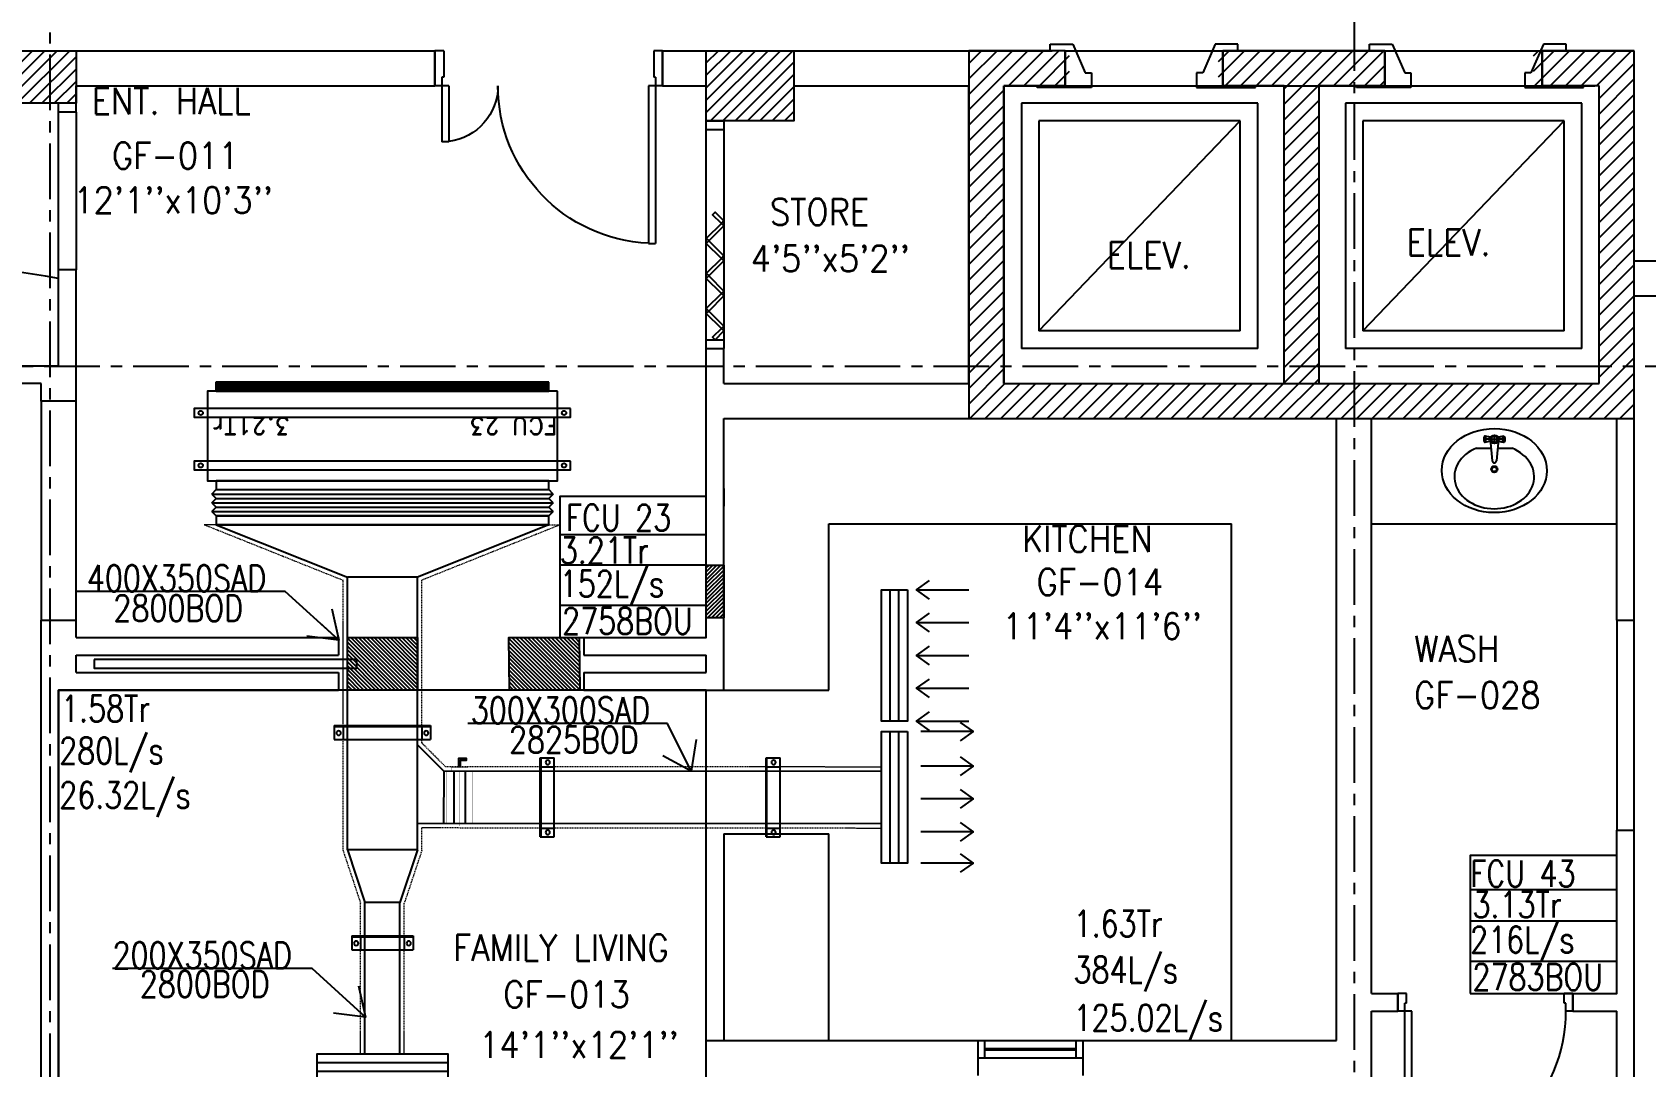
# Model space of a CAD drawing. Header units: millimetres. Extents: x -1288794 to 2153086, y -2701644 to -1428868.
# Drawn here: x 1103621 to 1112836, y -1499369 to -1493463 of the extents above; entities that cross this region are included whole.
import ezdxf

# ---------------------------------------------------------------- set-up
doc = ezdxf.new("R2010")
doc.units = ezdxf.units.MM
doc.header["$LTSCALE"] = 100
for name, pattern in [('CENTER', [50.8, 31.75, -6.35, 6.35, -6.35]), ('DASHED2', [9.525, 6.35, -3.175]), ('HIDDEN', [9.525, 6.35, -3.175])]:
    doc.linetypes.add(name, pattern=pattern)
for name, color, linetype in [('A-ANNO-TEXT', 8, 'Continuous'), ('A-DOOR', 4, 'Continuous'), ('A-FLOR-OVHD', 4, 'DASHED2'), ('A-FLOR-PFIX', 8, 'Continuous'), ('A-FLOR-SPCL', 8, 'Continuous'), ('A-GLAZ', 5, 'Continuous'), ('A-GRID', 253, 'CENTER'), ('A-WALL-FULL', 8, 'Continuous'), ('AC- VD', 5, 'Continuous'), ('AC-FD', 1, 'Continuous'), ('AC-HLTEXT', 100, 'Continuous'), ('AC-SAD', 3, 'Continuous'), ('AC-SAD TEXT', 3, 'Continuous'), ('AC-WALL OPENING', 1, 'Continuous'), ('FCU-AC', 160, 'Continuous'), ('L1-E014-C22-VAC (08-08-2010)$0$ETA-AC-DAMPER', 4, 'Continuous'), ('M-HANGER', 30, 'Continuous'), ('RETURN GRILL RIGHT', 1, 'Continuous'), ('S-COL- HACT.', 9, 'Continuous'), ('S-COL.', 8, 'Continuous'), ('SAD RIGHT', 3, 'Continuous'), ('SUPPLY GRILL RIGHT', 3, 'Continuous')]:
    doc.layers.add(name, color=color, linetype=linetype)
doc.layers.add('INSULATION', color=1, linetype='Continuous', lineweight=5)
doc.styles.add('ROMAND', font='romand')
doc.styles.add('ROMANS', font='romans.shx', dxfattribs={"width": 0.8})
doc.styles.add('SIMPLEX', font='simplex.shx', dxfattribs={"width": 0.8})
doc.dimstyles.new('100 of DIM2', dxfattribs={"dimscale": 0, "dimtxt": 200, "dimasz": 150, "dimexe": 75, "dimexo": 200, "dimgap": 75, "dimtad": 1, "dimdec": 0, "dimrnd": 5, "dimzin": 0, "dimdsep": 46, "dimtxsty": 'ROMANS', "dimblk": 'ARCHTICK', "dimcen": 100, "dimclrd": 94, "dimclre": 94, "dimclrt": 2, "dimadec": 0, "dimazin": 0, "dimtfac": 1, "dimtdec": 0, "dimtofl": 0, "dimtmove": 2, "dimatfit": 3, "dimldrblk": 'OPEN90', "dimfxl": 75, "dimtolj": 1, "dimtzin": 0, "dimarcsym": 0})
pattern_1 = [(45, (2220225.74, -1109556.65), (-44.1941738, 44.1941738), [])]

# ---------------------------------------------------------------- blocks, each defined once
blk = doc.blocks.new('D-100-R1')
for p, q in [((-80, 980), (-80, 100)), ((-80, 980), (-40, 980)), ((-40, 980), (-40, 55)), ((-1000, 100), (-1000, 0)), ((-1000, 100), (-960, 100)), ((-960, 100), (-960, 55)), ((-80, 100), (0, 100)), ((0, 100), (0, 0)), ((-960, 55), (-950, 55)), ((-950, 55), (-950, 0)), ((-50, 55), (-50, 0)), ((-50, 55), (-40, 55)), ((-50, 0), (0, 0)), ((-1000, 0), (-950, 0))]:
    blk.add_line(p, q)
at = {"linetype": 'Continuous'}
blk.add_arc((-80, 100), 880, 90, 180, dxfattribs=at)
blk = doc.blocks.new('D-130-R')
for p, q in [((1220, 200), (1220, 1100)), ((1220, 1100), (1260, 1100)), ((1260, 200), (1260, 1100)), ((80, 520), (40, 520)), ((40, 200), (40, 520)), ((80, 200), (80, 520)), ((0, 0), (0, 200)), ((80, 200), (0, 200)), ((40, 150), (40, 200)), ((1300, 200), (1220, 200)), ((1260, 150), (1260, 200)), ((1300, 0), (1300, 200)), ((50, 150), (40, 150)), ((50, 0), (50, 150)), ((1260, 150), (1250, 150)), ((1250, 0), (1250, 150)), ((50, 0), (0, 0)), ((1300, 0), (1250, 0))]:
    blk.add_line(p, q)
for centre, radius, start, end in [((1260, 200), 900, 92.54732, 180), ((40, 200), 320, 0, 82.81924)]:
    blk.add_arc(centre, radius, start, end)
blk = doc.blocks.new('LAV-2')
for p, q in [((-21.4, 368.8), (-54.7, 363)), ((-21.3, 393), (-54.6, 399)), ((-24.3, 385.2), (-48.7, 381)), ((-24.3, 376.6), (-48.7, 381)), ((-24.7, 380.9), (-13.1, 257.5)), ((-18.7, 380.9), (17.3, 380.8)), ((-0.7, 362.8), (-0.6, 398.8)), ((23.3, 380.7), (10.9, 257.4)), ((53.4, 398.6), (20.1, 392.9)), ((47.3, 380.7), (22.9, 385.1)), ((47.3, 380.7), (22.9, 376.4)), ((-102.4, 329.8), (-23.2, 329.6)), ((53.3, 362.6), (20, 368.6)), ((21.5, 329.4), (100.7, 329.1))]:
    blk.add_line(p, q)
for centre, radius in [((-0.7, 380.8), 24), ((-0.7, 380.8), 18), ((-1.3, 209.5), 18), ((-1.3, 209.5), 13.2)]:
    blk.add_circle(centre, radius)
blk.add_arc((-1.1, 257.5), 12, 179.80529, 359.80529)
for centre, major_axis, ratio in [((-1.3, 201.7), (-300, 1), 0.8), ((53.3, 380.6), (0.1, 18), 0.333333)]:
    blk.add_ellipse(centre, major_axis=major_axis, ratio=ratio)
at = {"extrusion": (0, 0, -1)}
blk.add_ellipse((-54.7, 381), major_axis=(0.1, 18), ratio=0.333333, dxfattribs=at)
blk.add_ellipse((-1.4, 166.2), major_axis=(-228, 0.8), ratio=0.8, start_param=5.174, end_param=10.533963)
for points, knots in [([(-54.7, 365.5), (-54.8, 365.5), (-54.9, 365.6), (-55.3, 366), (-55.4, 366.3), (-56, 367.2), (-56.3, 368), (-57, 370), (-57.3, 371.2), (-57.8, 373.8), (-58, 375.2), (-58.3, 378.9), (-58.3, 381.3), (-58.1, 386), (-57.8, 388.3), (-57.1, 391.5), (-56.7, 392.7), (-56, 394.5), (-55.7, 395.1), (-55.2, 395.9), (-55, 396.2), (-54.8, 396.5), (-54.7, 396.5), (-54.6, 396.6)], [3.378318, 3.378318, 3.378318, 3.378318, 3.519844, 3.519844, 3.66137, 3.66137, 3.925951, 3.925951, 4.190531, 4.190531, 4.455112, 4.455112, 4.86737, 4.86737, 5.279628, 5.279628, 5.565785, 5.565785, 5.785568, 5.785568, 5.957, 5.957, 6.04646, 6.04646, 6.04646, 6.04646]), ([(-54.6, 396.6), (-54.5, 396.5), (-54.4, 396.4), (-54.1, 396), (-53.9, 395.7), (-53.4, 394.8), (-53, 394), (-52.3, 392), (-52, 390.8), (-51.6, 388.2), (-51.4, 386.8), (-51.1, 383.1), (-51, 380.7), (-51.3, 376), (-51.6, 373.8), (-52.3, 370.5), (-52.6, 369.3), (-53.3, 367.5), (-53.6, 366.9), (-54.1, 366.1), (-54.4, 365.8), (-54.6, 365.6), (-54.7, 365.5), (-54.7, 365.5)], [0.236726, 0.236726, 0.236726, 0.236726, 0.378252, 0.378252, 0.519778, 0.519778, 0.784358, 0.784358, 1.048939, 1.048939, 1.313519, 1.313519, 1.725777, 1.725777, 2.138035, 2.138035, 2.424192, 2.424192, 2.643976, 2.643976, 2.815407, 2.815407, 2.904867, 2.904867, 2.904867, 2.904867]), ([(53.4, 396.2), (53.3, 396.1), (53.2, 396), (52.8, 395.6), (52.7, 395.4), (52.1, 394.5), (51.7, 393.6), (51.1, 391.6), (50.8, 390.5), (50.3, 387.9), (50.1, 386.5), (49.7, 382.7), (49.7, 380.3), (49.9, 375.7), (50.2, 373.4), (50.9, 370.1), (51.2, 368.9), (51.9, 367.2), (52.2, 366.6), (52.7, 365.7), (52.9, 365.4), (53.1, 365.2), (53.2, 365.1), (53.3, 365.1)], [0.236726, 0.236726, 0.236726, 0.236726, 0.378252, 0.378252, 0.519778, 0.519778, 0.784358, 0.784358, 1.048939, 1.048939, 1.313519, 1.313519, 1.725777, 1.725777, 2.138035, 2.138035, 2.424192, 2.424192, 2.643976, 2.643976, 2.815407, 2.815407, 2.904867, 2.904867, 2.904867, 2.904867]), ([(53.3, 365.1), (53.4, 365.1), (53.5, 365.3), (53.8, 365.6), (54, 365.9), (54.5, 366.8), (54.9, 367.7), (55.6, 369.7), (55.9, 370.8), (56.4, 373.4), (56.6, 374.8), (56.9, 378.5), (57, 381), (56.7, 385.6), (56.5, 387.9), (55.8, 391.2), (55.4, 392.4), (54.8, 394.1), (54.5, 394.7), (54, 395.6), (53.8, 395.8), (53.5, 396.1), (53.4, 396.2), (53.4, 396.2)], [3.378318, 3.378318, 3.378318, 3.378318, 3.519844, 3.519844, 3.66137, 3.66137, 3.925951, 3.925951, 4.190531, 4.190531, 4.455112, 4.455112, 4.86737, 4.86737, 5.279628, 5.279628, 5.565785, 5.565785, 5.785568, 5.785568, 5.957, 5.957, 6.04646, 6.04646, 6.04646, 6.04646])]:
    blk.add_open_spline(points, degree=3, knots=knots)
blk = doc.blocks.new('W-60')
for p, q in [((600, 100), (0, 100)), ((40, 0), (40, 100)), ((560, 100), (560, 0)), ((600, 0), (0, 0))]:
    blk.add_line(p, q)
at = {"linetype": 'Continuous'}
for p, q in [((560, 53), (40, 53)), ((560, 47), (40, 47))]:
    blk.add_line(p, q, dxfattribs=at)
blk = doc.blocks.new('fcu 3.5 tr')
at = {"layer": 'FCU-AC'}
h = blk.add_hatch(dxfattribs=at)
h.set_pattern_fill('NET', color=3)
h.paths.add_polyline_path([(100969.6, -1580238.1), (99069.6, -1580238.1), (99069.6, -1580288.1), (100969.6, -1580288.1)])
at = {"layer": 'FCU-AC', "color": 1}
for p, q in [((100969.6, -1579475.1), (99069.6, -1579475.1)), ((99069.6, -1579475.1), (99069.6, -1579525.1)), ((100969.6, -1579525.1), (100969.6, -1579475.1)), ((99069.6, -1579525.1), (100969.6, -1579525.1)), ((100969.6, -1579675.1), (99069.6, -1579675.1)), ((99069.6, -1579675.1), (99069.6, -1579725.1)), ((100969.6, -1579725.1), (100969.6, -1579675.1)), ((99069.6, -1579725.1), (100969.6, -1579725.1))]:
    blk.add_line(p, q, dxfattribs=at)
at = {"layer": 'FCU-AC'}
for p, q in [((99044.6, -1579550.1), (99069.6, -1579525.1)), ((100994.6, -1579550.1), (99044.6, -1579550.1)), ((99044.6, -1579550.1), (99069.6, -1579575.1)), ((99044.6, -1579600.1), (99069.6, -1579575.1)), ((100969.6, -1579525.1), (99069.6, -1579525.1)), ((100969.6, -1579575.1), (99069.6, -1579575.1)), ((100969.6, -1579575.1), (99069.6, -1579575.1)), ((100994.6, -1579550.1), (100969.6, -1579525.1)), ((100994.6, -1579550.1), (100969.6, -1579575.1)), ((100994.6, -1579600.1), (100969.6, -1579575.1)), ((100994.6, -1579600.1), (99044.6, -1579600.1)), ((99044.6, -1579600.1), (99069.6, -1579625.1)), ((99044.6, -1579650.1), (99069.6, -1579625.1)), ((100994.6, -1579650.1), (99044.6, -1579650.1)), ((99044.6, -1579650.1), (99069.6, -1579675.1)), ((100969.6, -1579625.1), (99069.6, -1579625.1)), ((100969.6, -1579625.1), (99069.6, -1579625.1)), ((100994.6, -1579600.1), (100969.6, -1579625.1)), ((100994.6, -1579650.1), (100969.6, -1579625.1)), ((100994.6, -1579650.1), (100969.6, -1579675.1))]:
    blk.add_line(p, q, dxfattribs=at)
blk.add_lwpolyline([(99019.6, -1580238.1), (101019.6, -1580238.1), (101019.6, -1579725.1), (99019.6, -1579725.1)], close=True, dxfattribs=at)
at = {"layer": 'FCU-AC', "color": 6}
for points in [[(98944.6, -1579838.1), (101094.6, -1579838.1), (101094.6, -1579788.1), (98944.6, -1579788.1)], [(98944.6, -1580138.1), (101094.6, -1580138.1), (101094.6, -1580088.1), (98944.6, -1580088.1)]]:
    blk.add_lwpolyline(points, close=True, dxfattribs=at)
at = {"layer": 'FCU-AC', "color": 3}
blk.add_lwpolyline([(99069.6, -1580288.1), (100969.6, -1580288.1), (100969.6, -1580238.1), (99069.6, -1580238.1)], close=True, dxfattribs=at)
at = {"layer": 'FCU-AC', "color": 6}
for centre in [(98982.1, -1579813.1), (101057.1, -1579813.1), (98982.1, -1580113.1), (101057.1, -1580113.1)]:
    blk.add_circle(centre, 12.5, dxfattribs=at)
blk = doc.blocks.new('_ArchTick')
at = {"color": 0, "linetype": 'ByBlock', "const_width": 0.15}
blk.add_lwpolyline([(-0.5, -0.5), (0.5, 0.5)], dxfattribs=at)
blk = doc.blocks.new('grill')
at = {"layer": 'SUPPLY GRILL RIGHT'}
for p, q in [((665706.2, -1490216.7), (665656.2, -1490216.7)), ((665656.2, -1490216.7), (665656.2, -1490966.7)), ((665756.2, -1490216.7), (665706.2, -1490216.7)), ((665706.2, -1490216.7), (665706.2, -1490966.7))]:
    blk.add_line(p, q, dxfattribs=at)
blk.add_lwpolyline([(665756.2, -1490966.7), (665756.2, -1490216.7), (665606.2, -1490216.7), (665606.2, -1490966.7)], close=True, dxfattribs=at)
blk = doc.blocks.new('*U357')
at = {"layer": 'L1-E014-C22-VAC (08-08-2010)$0$ETA-AC-DAMPER', "color": 5}
for p, q in [((-33, 0), (-33, 300)), ((33, 0), (33, 300))]:
    blk.add_line(p, q, dxfattribs=at)
for points, const_width in [([(-90.8, 300), (90.8, 300)], 1.82), ([(0, 0), (0, 314)], 1.5), ([(-90.8, 0), (90.8, 0)], 1.82), ([(-47.8, 0), (-47.8, -20.2), (48.2, -20.2), (48.2, 0)], 1.5)]:
    blk.add_lwpolyline(points, dxfattribs=dict(at, const_width=const_width))
at = {"layer": 'L1-E014-C22-VAC (08-08-2010)$0$ETA-AC-DAMPER', "color": 5, "const_width": 1.82}
blk.add_lwpolyline([(75, 300), (75, 0), (-75, 0), (-75, 300)], close=True, dxfattribs=at)
at = {"layer": 'L1-E014-C22-VAC (08-08-2010)$0$ETA-AC-DAMPER', "color": 5}
blk.add_lwpolyline([(5.7, -20.2), (5.7, -61.7), (40.1, -61.7), (40.1, -71.6), (-5.7, -71.6), (-5.7, -20.2)], dxfattribs=at)
blk = doc.blocks.new('*U421')
at = {"linetype": 'Continuous'}
for p, q in [((-37.5, -250.5), (-37.5, 299.5)), ((42.5, 299.5), (-37.5, 299.5)), ((37.5, -250.5), (37.5, 299.5)), ((42.5, -250.5), (42.5, 299.5)), ((42.5, 249.5), (-37.5, 249.5)), ((42.5, -200.5), (-37.5, -200.5)), ((42.5, -250.5), (-37.5, -250.5))]:
    blk.add_line(p, q, dxfattribs=at)
for centre in [(0, 274.5), (0, -225.5)]:
    blk.add_circle(centre, 12.5, dxfattribs=at)
blk = doc.blocks.new('*U423')
at = {"linetype": 'Continuous'}
for p, q in [((-37.5, -150.5), (-37.5, 199.5)), ((42.5, 199.5), (-37.5, 199.5)), ((37.5, -150.5), (37.5, 199.5)), ((42.5, -150.5), (42.5, 199.5)), ((42.5, 149.5), (-37.5, 149.5)), ((42.5, -100.5), (-37.5, -100.5)), ((42.5, -150.5), (-37.5, -150.5))]:
    blk.add_line(p, q, dxfattribs=at)
for centre in [(0, 174.5), (0, -125.5)]:
    blk.add_circle(centre, 12.5, dxfattribs=at)
blk = doc.blocks.new('*U422')
at = {"linetype": 'Continuous'}
for p, q in [((-37.5, -192.8), (-37.5, 257.2)), ((42.5, 257.2), (-37.5, 257.2)), ((42.5, 207.2), (-37.5, 207.2)), ((37.5, -192.8), (37.5, 257.2)), ((42.5, -192.8), (42.5, 257.2)), ((42.5, -142.8), (-37.5, -142.8)), ((42.5, -192.8), (-37.5, -192.8))]:
    blk.add_line(p, q, dxfattribs=at)
for centre in [(0, 232.2), (0, -167.8)]:
    blk.add_circle(centre, 12.5, dxfattribs=at)
blk = doc.blocks.new('SUPPLY GRILL RIGHT')
at = {"layer": 'SUPPLY GRILL RIGHT'}
for p, q in [((375, 25), (-375, 25)), ((375, -25), (375, 25)), ((375, -25), (-375, -25)), ((375, -75), (375, -25))]:
    blk.add_line(p, q, dxfattribs=at)
blk.add_lwpolyline([(-375, -75), (375, -75), (375, 75), (-375, 75)], close=True, dxfattribs=at)
for points in [[(-375, -450), (-375, -150)], [(-178.5, -450), (-178.5, -150)], [(9, -450), (9, -150)], [(196.5, -450), (196.5, -150)], [(375, -450), (375, -150)]]:
    blk.add_leader(points, dimstyle='100 of DIM2', override={"dimscale": 1, "dimasz": 75, "dimtad": 0, "dimclrd": 0, "dimfxl": 0.2}, dxfattribs=at)
blk = doc.blocks.new('RETURN GRILL RIGHT')
at = {"layer": 'RETURN GRILL RIGHT'}
for p, q in [((375, 25), (-375, 25)), ((375, -25), (-375, -25))]:
    blk.add_line(p, q, dxfattribs=at)
blk.add_lwpolyline([(-375, -75), (375, -75), (375, 75), (-375, 75)], close=True, dxfattribs=at)
for points in [[(-375, -125), (-375, -425)], [(-187.5, -125), (-187.5, -425)], [(0, -125), (0, -425)], [(187.5, -125), (187.5, -425)], [(375, -125), (375, -425)]]:
    blk.add_leader(points, dimstyle='100 of DIM2', override={"dimscale": 1, "dimasz": 75, "dimtad": 0, "dimclrd": 0, "dimfxl": 0.2}, dxfattribs=at)

msp = doc.modelspace()

# ---------------------------------------------------------------- hatches: boundary and pattern name
at = {"layer": 'AC-FD', "linetype": 'ByBlock'}
h = msp.add_hatch(dxfattribs=at)
h.set_pattern_fill('ANSI31', color=256, scale=5, angle=90, style=0)
h.set_pattern_definition([(135, (-485977.942, -1558991.026), (-11.22532015, -11.22532015), [])])
h.paths.add_polyline_path([(1105820.6, -1497218.7), (1105820.6, -1496918.7), (1105420.6, -1496918.6), (1105420.6, -1497218.6)])
at = {"layer": 'AC-WALL OPENING', "linetype": 'ByBlock'}
h = msp.add_hatch(dxfattribs=at)
h.set_pattern_fill('ANSI31', color=256, scale=5, angle=-180, style=0)
h.set_pattern_definition([(225, (1169510.56, -3088105.597), (11.22532015, -11.22532015), [])])
h.paths.add_polyline_path([(1107570.6, -1496505.6), (1107470.6, -1496505.6), (1107470.6, -1496805.6), (1107570.6, -1496805.6)])
h = msp.add_hatch(dxfattribs=at)
h.set_pattern_fill('ANSI31', color=256, scale=5, angle=-90, style=0)
h.set_pattern_definition([(315, (2698044.602, -1434978.635), (11.22532015, 11.22532015), [])])
h.paths.add_polyline_path([(1106342.5, -1496918.6), (1106346.7, -1497218.6), (1106748.7, -1497218.6), (1106744.6, -1496918.6)])
at = {"layer": 'S-COL- HACT.', "linetype": 'Continuous', "ltscale": 3}
h = msp.add_hatch(dxfattribs=at)
h.set_pattern_fill('ANSI31', color=256, scale=400, style=0)
h.set_pattern_definition([(45, (1340765.747, -1509993.415), (-35.355339, 35.355339), [])])
h.paths.add_polyline_path([(1103870.6, -1493568.6), (1103270.6, -1493568.6), (1103270.6, -1493868.6), (1103870.6, -1493868.6)])
h = msp.add_hatch(dxfattribs=at)
h.set_pattern_fill('ANSI31', color=256, scale=400, style=0)
h.set_pattern_definition([(45, (2220225.743, -1109556.65), (-35.355339, 35.355339), [])])
h.paths.add_polyline_path([(1107470.6, -1493568.6), (1107970.6, -1493568.6), (1107970.6, -1493968.6), (1107470.6, -1493968.6)])
h = msp.add_hatch(dxfattribs=at)
h.set_pattern_fill('ANSI31', color=256, scale=500, style=0)
h.set_pattern_definition(pattern_1)
h.paths.add_polyline_path([(1110970.6, -1493768.6), (1111345.6, -1493768.6), (1111345.6, -1493568.6), (1110395.6, -1493568.6), (1110395.6, -1493768.6), (1110770.6, -1493768.6), (1110770.6, -1495468.6), (1109170.6, -1495468.6), (1109170.6, -1493768.6), (1109545.6, -1493768.6), (1109545.6, -1493568.6), (1108970.6, -1493568.6), (1108970.6, -1495668.6), (1112770.6, -1495668.6), (1112770.6, -1493568.6), (1112195.6, -1493568.6), (1112195.6, -1493768.6), (1112570.6, -1493768.6), (1112570.6, -1495468.6), (1110970.6, -1495468.6)])
h = msp.add_hatch(dxfattribs=at)
h.set_pattern_fill('ANSI31', color=256, scale=500, style=0)
h.set_pattern_definition(pattern_1)
h.paths.add_polyline_path([(1110970.6, -1493768.6), (1111345.6, -1493768.6), (1111345.6, -1493568.6), (1110395.6, -1493568.6), (1110395.6, -1493768.6), (1110770.6, -1493768.6), (1110770.6, -1495468.6), (1109170.6, -1495468.6), (1109170.6, -1493768.6), (1109545.6, -1493768.6), (1109545.6, -1493568.6), (1108970.6, -1493568.6), (1108970.6, -1495668.6), (1112770.6, -1495668.6), (1112770.6, -1493568.6), (1112195.6, -1493568.6), (1112195.6, -1493768.6), (1112570.6, -1493768.6), (1112570.6, -1495468.6), (1110970.6, -1495468.6)])

# ---------------------------------------------------------------- linework, layer by layer
at = {"layer": 'A-DOOR', "ltscale": 3}
for p, q in [((1107470.6, -1495268.6), (1107470.6, -1493968.6)), ((1107570.6, -1493968.6), (1107570.6, -1495268.6)), ((1107470.6, -1494018.6), (1107570.6, -1494018.6)), ((1107470.6, -1495218.6), (1107570.6, -1495218.6))]:
    msp.add_line(p, q, dxfattribs=at)
for points in [[(1107556.4, -1494554.5), (1107506.4, -1494504.5), (1107520.6, -1494490.4), (1107570.6, -1494540.4), (1107556.4, -1494554.5)], [(1107556.4, -1494554.5), (1107470.6, -1494640.4), (1107484.7, -1494654.5), (1107570.6, -1494568.6), (1107556.4, -1494554.5)], [(1107556.4, -1494754.5), (1107470.6, -1494668.6), (1107484.7, -1494654.5), (1107570.6, -1494740.4), (1107556.4, -1494754.5)], [(1107556.4, -1494754.5), (1107470.6, -1494840.4), (1107484.7, -1494854.5), (1107570.6, -1494768.6), (1107556.4, -1494754.5)], [(1107556.4, -1494954.5), (1107470.6, -1494868.6), (1107484.7, -1494854.5), (1107570.6, -1494940.4), (1107556.4, -1494954.5)], [(1107556.4, -1494954.5), (1107470.6, -1495040.4), (1107484.7, -1495054.5), (1107570.6, -1494968.6), (1107556.4, -1494954.5)], [(1107556.4, -1495154.5), (1107470.6, -1495068.6), (1107484.7, -1495054.5), (1107570.6, -1495140.4), (1107556.4, -1495154.5)], [(1107556.4, -1495154.5), (1107506.4, -1495204.5), (1107520.6, -1495218.6), (1107570.6, -1495168.6), (1107556.4, -1495154.5)], [(1103973.5, -1497043.6), (1103973.5, -1497093.6), (1105473.5, -1497093.6), (1105473.5, -1497043.6), (1103973.5, -1497043.6)]]:
    msp.add_lwpolyline(points, dxfattribs=at)
at = {"layer": 'A-FLOR-OVHD', "linetype": 'Continuous', "ltscale": 3}
for p, q in [((1103770.6, -1494818.6), (1103770.6, -1493918.6)), ((1103870.6, -1493918.6), (1103870.6, -1494818.6)), ((1103670.6, -1495568.6), (1103670.6, -1496818.6)), ((1103870.6, -1496818.6), (1103870.6, -1495568.6)), ((1112670.6, -1496818.6), (1112670.6, -1498018.6)), ((1112770.6, -1498018.6), (1112770.6, -1496818.6))]:
    msp.add_line(p, q, dxfattribs=at)
at = {"layer": 'A-FLOR-PFIX', "ltscale": 3}
for p, q in [((1109520.6, -1493568.6), (1110420.6, -1493568.6)), ((1111345.6, -1493568.6), (1112245.6, -1493568.6))]:
    msp.add_line(p, q, dxfattribs=at)
at = {"layer": 'A-FLOR-SPCL', "ltscale": 50}
for p, q in [((1109434.5, -1493530.3), (1109564, -1493530.3)), ((1109434.5, -1493568.6), (1109434.5, -1493530.3)), ((1109564, -1493530.3), (1109635.2, -1493694.3)), ((1110377.2, -1493530.3), (1110306, -1493694.3)), ((1110506.6, -1493530.3), (1110377.2, -1493530.3)), ((1110506.6, -1493568.6), (1110506.6, -1493530.3)), ((1111259.5, -1493530.3), (1111389, -1493530.3)), ((1111259.5, -1493568.6), (1111259.5, -1493530.3)), ((1111389, -1493530.3), (1111460.2, -1493694.3)), ((1112252.2, -1493530.3), (1112181, -1493694.3)), ((1112381.6, -1493530.3), (1112252.2, -1493530.3)), ((1112381.6, -1493568.6), (1112381.6, -1493530.3)), ((1109635.2, -1493694.3), (1109670.6, -1493694.3)), ((1109670.6, -1493694.3), (1109670.6, -1493778.6)), ((1110270.6, -1493694.3), (1110270.6, -1493778.6)), ((1110306, -1493694.3), (1110270.6, -1493694.3)), ((1111460.2, -1493694.3), (1111495.6, -1493694.3)), ((1111495.6, -1493694.3), (1111495.6, -1493778.6)), ((1112145.6, -1493694.3), (1112145.6, -1493778.6)), ((1112181, -1493694.3), (1112145.6, -1493694.3)), ((1109359.5, -1493778.6), (1109359.5, -1493768.6)), ((1109670.6, -1493778.6), (1109359.5, -1493778.6)), ((1110270.6, -1493778.6), (1110606.6, -1493778.6)), ((1110606.6, -1493778.6), (1110606.6, -1493768.6)), ((1111184.5, -1493778.6), (1111184.5, -1493768.6)), ((1111495.6, -1493778.6), (1111184.5, -1493778.6)), ((1112145.6, -1493778.6), (1112481.6, -1493778.6)), ((1112481.6, -1493778.6), (1112481.6, -1493768.6))]:
    msp.add_line(p, q, dxfattribs=at)
at = {"layer": 'A-FLOR-SPCL'}
for p, q in [((1109520.6, -1493768.6), (1110420.6, -1493768.6)), ((1110420.6, -1493768.6), (1110570.6, -1493768.6)), ((1111345.6, -1493768.6), (1112245.6, -1493768.6)), ((1112245.6, -1493768.6), (1112445.6, -1493768.6)), ((1109270.6, -1493868.6), (1109270.6, -1495268.6)), ((1110620.6, -1493868.6), (1109270.6, -1493868.6)), ((1110620.6, -1495268.6), (1110620.6, -1493868.6)), ((1111120.6, -1493868.6), (1111120.6, -1495268.6)), ((1112470.6, -1493868.6), (1111120.6, -1493868.6)), ((1112470.6, -1495268.6), (1112470.6, -1493868.6)), ((1109370.6, -1493968.6), (1109370.6, -1495168.6)), ((1110520.6, -1493968.6), (1109370.6, -1493968.6)), ((1109370.6, -1495168.6), (1110520.6, -1493968.6)), ((1110520.6, -1495168.6), (1110520.6, -1493968.6)), ((1111220.6, -1493968.6), (1111220.6, -1495168.6)), ((1112370.6, -1493968.6), (1111220.6, -1493968.6)), ((1111220.6, -1495168.6), (1112370.6, -1493968.6)), ((1112370.6, -1495168.6), (1112370.6, -1493968.6)), ((1110520.6, -1495168.6), (1109370.6, -1495168.6)), ((1112370.6, -1495168.6), (1111220.6, -1495168.6)), ((1110620.6, -1495268.6), (1109270.6, -1495268.6)), ((1112470.6, -1495268.6), (1111120.6, -1495268.6))]:
    msp.add_line(p, q, dxfattribs=at)
at = {"layer": 'A-FLOR-SPCL', "ltscale": 3}
for p, q in [((1108170.6, -1497218.6), (1108170.6, -1496268.6)), ((1108170.6, -1496268.6), (1110470.6, -1496268.6)), ((1110470.6, -1499218.6), (1110470.6, -1496268.6)), ((1111270.6, -1496268.6), (1112670.6, -1496268.6)), ((1107570.6, -1497218.6), (1108170.6, -1497218.6)), ((1107570.6, -1498038.6), (1107570.6, -1499218.6)), ((1107570.6, -1498038.6), (1108170.6, -1498038.6)), ((1108170.6, -1499218.6), (1108170.6, -1498038.6))]:
    msp.add_line(p, q, dxfattribs=at)
msp.add_lwpolyline([(1107470.6, -1497218.6), (1103770.6, -1497218.6), (1103770.6, -1501521.3), (1107470.6, -1501521.3)], close=True, dxfattribs=at)
msp.add_arc((1102570.6, -1501493), 6732.1, 79.7322, 100.2678, dxfattribs=at)
at = {"layer": 'A-GRID', "ltscale": 0.1}
for p, q in [((1103720.6, -1465142.6), (1103720.6, -1513277)), ((1111170.6, -1466442.6), (1111170.6, -1514577)), ((1086417.2, -1495368.6), (1129956.8, -1495368.6))]:
    msp.add_line(p, q, dxfattribs=at)
at = {"layer": 'A-WALL-FULL', "ltscale": 3}
for p, q in [((1103870.6, -1493568.6), (1105920.6, -1493568.6)), ((1105920.6, -1493768.6), (1105920.6, -1493568.6)), ((1107220.6, -1493568.6), (1109445.6, -1493568.6)), ((1107220.6, -1493768.6), (1107220.6, -1493568.6)), ((1107320.6, -1493568.6), (1107670.6, -1493568.6)), ((1109520.6, -1493568.6), (1109520.6, -1493568.6)), ((1109520.6, -1493768.6), (1109520.6, -1493568.6)), ((1110420.6, -1493568.6), (1111345.6, -1493568.6)), ((1110420.6, -1493768.6), (1110420.6, -1493568.6)), ((1110470.6, -1493568.6), (1111345.6, -1493568.6)), ((1111345.6, -1493768.6), (1111345.6, -1493568.6)), ((1112245.6, -1493768.6), (1112245.6, -1493568.6)), ((1112245.6, -1493568.6), (1112770.6, -1493568.6)), ((1112770.6, -1494768.6), (1112770.6, -1493568.6)), ((1103870.6, -1493768.6), (1105920.6, -1493768.6)), ((1103870.6, -1493918.6), (1103870.6, -1493768.6)), ((1107220.6, -1493768.6), (1107470.6, -1493768.6)), ((1107320.6, -1493768.6), (1107470.6, -1493768.6)), ((1107470.6, -1493968.6), (1107470.6, -1493768.6)), ((1107470.6, -1493968.6), (1107470.6, -1493768.6)), ((1107970.6, -1493768.6), (1108970.6, -1493768.6)), ((1108970.6, -1495468.6), (1108970.6, -1493768.6)), ((1109170.6, -1495468.6), (1109170.6, -1493768.6)), ((1109170.6, -1493768.6), (1109520.6, -1493768.6)), ((1110420.6, -1493768.6), (1110870.6, -1493768.6)), ((1110870.6, -1493768.6), (1111345.6, -1493768.6)), ((1112245.6, -1493768.6), (1112545.6, -1493768.6)), ((1112570.6, -1495468.6), (1112570.6, -1493768.6)), ((1112570.6, -1495468.6), (1112570.6, -1493768.6)), ((1103870.6, -1493918.6), (1103770.6, -1493918.6)), ((1107470.6, -1493968.6), (1107570.6, -1493968.6)), ((1112770.6, -1494768.6), (1113120.6, -1494768.6)), ((1103870.6, -1494818.6), (1103770.6, -1494818.6)), ((1103770.6, -1495368.6), (1103770.6, -1494818.6)), ((1103870.6, -1495568.6), (1103870.6, -1494818.6)), ((1112770.6, -1494968.6), (1113120.6, -1494968.6)), ((1112770.6, -1496818.6), (1112770.6, -1494968.6)), ((1107470.6, -1495268.6), (1107570.6, -1495268.6)), ((1107470.6, -1496918.6), (1107470.6, -1495268.6)), ((1107570.6, -1495468.6), (1107570.6, -1495268.6)), ((1103770.6, -1495368.6), (1103470.6, -1495368.6)), ((1103670.6, -1495468.6), (1098370.6, -1495468.6)), ((1103670.6, -1495568.6), (1103670.6, -1495468.6)), ((1107570.6, -1495468.6), (1108970.6, -1495468.6)), ((1109170.6, -1495468.6), (1112570.6, -1495468.6)), ((1103870.6, -1495568.6), (1103670.6, -1495568.6)), ((1107570.6, -1495668.6), (1111070.6, -1495668.6)), ((1107570.6, -1497218.6), (1107570.6, -1495668.6)), ((1111070.6, -1499218.6), (1111070.6, -1495668.6)), ((1111270.6, -1495668.6), (1112670.6, -1495668.6)), ((1111270.6, -1498950.6), (1111270.6, -1495668.6)), ((1112670.6, -1496818.6), (1112670.6, -1495668.6)), ((1107570.6, -1496068.6), (1107570.6, -1496168.6)), ((1111070.6, -1499218.6), (1111070.6, -1496068.6)), ((1103670.6, -1502718.6), (1103670.6, -1496818.6)), ((1103670.6, -1496818.6), (1103870.6, -1496818.6)), ((1103870.6, -1496918.6), (1103870.6, -1496818.6)), ((1112670.6, -1496818.6), (1112770.6, -1496818.6)), ((1103870.6, -1496918.6), (1105370.6, -1496918.6)), ((1105370.6, -1496918.6), (1105370.6, -1497018.6)), ((1106770.6, -1496918.6), (1106770.6, -1497018.6)), ((1106770.6, -1496918.6), (1107470.6, -1496918.6)), ((1103870.6, -1497018.6), (1105370.6, -1497018.6)), ((1103870.6, -1497118.6), (1103870.6, -1497018.6)), ((1106770.6, -1497018.6), (1107470.6, -1497018.6)), ((1107470.6, -1497118.6), (1107470.6, -1497018.6)), ((1103870.6, -1497118.6), (1105370.6, -1497118.6)), ((1105370.6, -1497118.6), (1105370.6, -1497218.6)), ((1106770.6, -1497118.6), (1106770.6, -1497218.6)), ((1106770.6, -1497118.6), (1107470.6, -1497118.6)), ((1103770.6, -1501208.6), (1103770.6, -1497218.6)), ((1103770.6, -1497218.6), (1105370.6, -1497218.6)), ((1106770.6, -1497218.6), (1107570.6, -1497218.6)), ((1112670.6, -1498018.6), (1112770.6, -1498018.6)), ((1112670.6, -1498950.6), (1112670.6, -1498018.6)), ((1112670.6, -1498018.6), (1112770.6, -1498018.6)), ((1112770.6, -1499918.6), (1112770.6, -1498018.6)), ((1111270.6, -1498950.6), (1111420.6, -1498950.6)), ((1111420.6, -1498950.6), (1111420.6, -1499050.6)), ((1112420.6, -1498950.6), (1112670.6, -1498950.6)), ((1112420.6, -1498950.6), (1112420.6, -1499050.6)), ((1111270.6, -1499050.6), (1111420.6, -1499050.6)), ((1111270.6, -1500318.6), (1111270.6, -1499050.6)), ((1112420.6, -1499050.6), (1112670.6, -1499050.6)), ((1112670.6, -1501568.6), (1112670.6, -1499050.6)), ((1107470.6, -1499218.6), (1109020.6, -1499218.6)), ((1107470.6, -1500118.6), (1107470.6, -1499218.6)), ((1109020.6, -1499218.6), (1109020.6, -1499418.6)), ((1109620.6, -1499218.6), (1109620.6, -1499418.6)), ((1109620.6, -1499218.6), (1111070.6, -1499218.6))]:
    msp.add_line(p, q, dxfattribs=at)
at = {"layer": 'A-WALL-FULL'}
msp.add_line((1112570.6, -1493768.6), (1112245.6, -1493768.6), dxfattribs=at)
msp.add_line((1112570.6, -1493768.6), (1112245.6, -1493768.6), dxfattribs=at)
at = {"layer": 'A-WALL-FULL', "linetype": 'Continuous', "ltscale": 3}
msp.add_line((1103770.6, -1493918.6), (1103770.6, -1493868.6), dxfattribs=at)
at = {"layer": 'AC-FD', "linetype": 'ByBlock'}
msp.add_lwpolyline([(1105420.6, -1497218.6), (1105420.6, -1496918.6), (1105820.6, -1496918.7), (1105820.6, -1497218.7)], close=True, dxfattribs=at)
at = {"layer": 'AC-SAD'}
for p, q in [((1106570.6, -1496274.3), (1104670.6, -1496274.3)), ((1104670.6, -1496274.3), (1105420.6, -1496574.3)), ((1106570.6, -1496274.3), (1105820.6, -1496574.3)), ((1105420.6, -1498130.7), (1105420.6, -1496574.3)), ((1105820.6, -1496574.3), (1105420.6, -1496574.3)), ((1105820.6, -1498130.7), (1105820.6, -1496574.3)), ((1105820.6, -1497530.7), (1105970.6, -1497680.9)), ((1105970.6, -1497680.9), (1105970.3, -1497980.9)), ((1108470.7, -1497682.9), (1105970.6, -1497680.9)), ((1108470.4, -1497982.9), (1105820.6, -1497980.7)), ((1105820.6, -1498130.7), (1105420.6, -1498130.7)), ((1105420.6, -1498130.7), (1105520.6, -1498430.7)), ((1105820.6, -1498130.7), (1105720.6, -1498430.7)), ((1105520.6, -1499296.2), (1105520.6, -1498430.7)), ((1105720.6, -1498430.7), (1105520.6, -1498430.7)), ((1105720.6, -1499296.2), (1105720.6, -1498430.7))]:
    msp.add_line(p, q, dxfattribs=at)
at = {"layer": 'AC-SAD TEXT'}
for p, q in [((1106633.5, -1496329.5), (1107470.6, -1496329.5)), ((1106633.5, -1496502.9), (1107470.6, -1496502.9)), ((1106633.5, -1496734.1), (1107470.6, -1496734.1)), ((1111833.5, -1498357.6), (1112670.6, -1498357.6)), ((1111833.5, -1498534.9), (1112670.6, -1498534.9)), ((1111833.5, -1498766.1), (1112670.6, -1498766.1))]:
    msp.add_line(p, q, dxfattribs=at)
for points in [[(1106633.5, -1496918.6), (1107470.6, -1496918.6), (1107470.6, -1496112.7), (1106633.5, -1496112.7)], [(1111833.5, -1498950.6), (1112670.6, -1498950.6), (1112670.6, -1498162.4), (1111833.5, -1498162.4)]]:
    msp.add_lwpolyline(points, close=True, dxfattribs=at)
at = {"layer": 'AC-WALL OPENING', "linetype": 'ByBlock'}
for points in [[(1107570.6, -1496805.6), (1107470.6, -1496805.6), (1107470.6, -1496505.6), (1107570.6, -1496505.6)], [(1106744.6, -1496918.6), (1106748.7, -1497218.6), (1106346.7, -1497218.6), (1106342.5, -1496918.6)]]:
    msp.add_lwpolyline(points, close=True, dxfattribs=at)
at = {"layer": 'INSULATION', "linetype": 'HIDDEN', "ltscale": 0.01}
for p, q in [((1104603.2, -1496274.3), (1105395.6, -1496591.2)), ((1104670.6, -1496274.3), (1104603.2, -1496274.3)), ((1106637.9, -1496274.3), (1105845.6, -1496591.2)), ((1106570.6, -1496274.3), (1106637.9, -1496274.3)), ((1105395.6, -1498134.8), (1105395.6, -1496591.2)), ((1105845.6, -1497520.4), (1105845.6, -1496591.2)), ((1105845.6, -1497520.4), (1105980.9, -1497655.9)), ((1108470.7, -1497657.9), (1105980.9, -1497655.9)), ((1108470.4, -1498007.9), (1105845.6, -1498005.7)), ((1105845.6, -1498134.8), (1105845.6, -1498005.7)), ((1105395.6, -1498134.8), (1105495.6, -1498434.8)), ((1105845.6, -1498134.8), (1105745.6, -1498434.8)), ((1105495.6, -1499296.2), (1105495.6, -1498434.8)), ((1105745.6, -1499296.2), (1105745.6, -1498434.8))]:
    msp.add_line(p, q, dxfattribs=at)
at = {"layer": 'S-COL.', "linetype": 'Continuous', "ltscale": 3}
for p, q in [((1109520.6, -1493568.6), (1108970.6, -1493568.6)), ((1108970.6, -1493568.6), (1108970.6, -1495668.6)), ((1109520.6, -1493568.6), (1109520.6, -1493768.6)), ((1111345.6, -1493568.6), (1110420.6, -1493568.6)), ((1110420.6, -1493568.6), (1110420.6, -1493768.6)), ((1111345.6, -1493568.6), (1111345.6, -1493768.6)), ((1112770.6, -1493568.6), (1112245.6, -1493568.6)), ((1112245.6, -1493568.6), (1112245.6, -1493768.6)), ((1112770.6, -1495668.6), (1112770.6, -1493568.6)), ((1109520.6, -1493768.6), (1109170.6, -1493768.6)), ((1109170.6, -1493768.6), (1109170.6, -1495468.6)), ((1110770.6, -1493768.6), (1110420.6, -1493768.6)), ((1110770.6, -1495468.6), (1110770.6, -1493768.6)), ((1111345.6, -1493768.6), (1110970.6, -1493768.6)), ((1110970.6, -1495468.6), (1110970.6, -1493768.6)), ((1112570.6, -1493768.6), (1112245.6, -1493768.6)), ((1112570.6, -1495468.6), (1112570.6, -1493768.6)), ((1109170.6, -1495468.6), (1110770.6, -1495468.6)), ((1110970.6, -1495468.6), (1112570.6, -1495468.6)), ((1108970.6, -1495668.6), (1112770.6, -1495668.6))]:
    msp.add_line(p, q, dxfattribs=at)
for points in [[(1103270.6, -1493568.6), (1103870.6, -1493568.6), (1103870.6, -1493868.6), (1103270.6, -1493868.6)], [(1107470.6, -1493568.6), (1107970.6, -1493568.6), (1107970.6, -1493968.6), (1107470.6, -1493968.6)]]:
    msp.add_lwpolyline(points, close=True, dxfattribs=at)

# ---------------------------------------------------------------- block references
at = {"layer": 'A-DOOR', "ltscale": 3, "xscale": -1, "rotation": 180}
msp.add_blockref('D-130-R', (1105920.6, -1493568.6), dxfattribs=at)
at = {"layer": 'A-DOOR', "ltscale": 3, "rotation": 180}
msp.add_blockref('D-100-R1', (1111420.6, -1498950.6), dxfattribs=at)
at = {"layer": 'A-FLOR-PFIX', "ltscale": 3}
msp.add_blockref('LAV-2', (1111972.6, -1496167.2), dxfattribs=at)
at = {"layer": 'A-GLAZ', "ltscale": 3, "rotation": 180}
msp.add_blockref('W-60', (1109620.6, -1499218.6), dxfattribs=at)
at = {"layer": 'AC- VD', "xscale": -1, "rotation": 180}
msp.add_blockref('*U357', (1106061.1, -1497680.9), dxfattribs=at)
at = {"layer": 'FCU-AC', "color": 3, "rotation": 180}
msp.add_blockref('fcu 3.5 tr', (1205640.1, -3075749.4), dxfattribs=at)
at = {"layer": 'M-HANGER', "xscale": -1, "rotation": 270}
for name, p in [('*U421', (1105596.1, -1497464.1)), ('*U423', (1105596.1, -1498664.1))]:
    msp.add_blockref(name, p, dxfattribs=at)
at = {"layer": 'M-HANGER', "xscale": -1}
for p in [(1106565, -1497863.4), (1107854.7, -1497863.4)]:
    msp.add_blockref('*U422', p, dxfattribs=at)
at = {"layer": 'RETURN GRILL RIGHT', "xscale": -1, "rotation": 90}
msp.add_blockref('RETURN GRILL RIGHT', (1108545.6, -1497020.9), dxfattribs=at)
at = {"layer": 'SAD RIGHT', "rotation": 270}
msp.add_blockref('grill', (2596212.3, -833690), dxfattribs=at)
at = {"layer": 'SUPPLY GRILL RIGHT', "xscale": -1, "rotation": 90}
msp.add_blockref('SUPPLY GRILL RIGHT', (1108545.6, -1497830.9), dxfattribs=at)

# ---------------------------------------------------------------- texts
at = {"layer": 'A-ANNO-TEXT', "style": 'ROMANS', "width": 0.9}
for s, p in [('ENT. HALL', (1103959.8, -1493929.9)), ('GF-011', (1104075.7, -1494242.2)), ("12'1''x10'3''", (1103855.1, -1494496.6)), ('STORE', (1107833.9, -1494563.5)), ('ELEV.', (1111470.4, -1494738)), ("4'5''x5'2''", (1107724.2, -1494829.8)), ('ELEV.', (1109757.8, -1494810.1)), ('KITCHEN', (1109273.6, -1496430.2)), ('GF-014', (1109356.8, -1496676.3)), ("11'4''x11'6''", (1109161.6, -1496928.6)), ('WASH', (1111513.1, -1497058)), ('GF-028', (1111513.1, -1497322.3)), ('FAMILY LIVING', (1106023.8, -1498764.7)), ('GF-013', (1106310.6, -1499030.7)), ("14'1''x12'1''", (1106173.2, -1499318.6))]:
    msp.add_text(s, height=150, dxfattribs=at).set_placement(p)
at = {"layer": 'AC-HLTEXT', "style": 'ROMAND'}
for s, p in [('3.21Tr', (1105092.3, -1495661.3)), ('FCU 23', (1106620.6, -1495661.3))]:
    msp.add_text(s, height=100, rotation=180, dxfattribs=at).set_placement(p)
at = {"layer": 'AC-SAD TEXT', "style": 'ROMAND'}
for s, p in [('3.21Tr', (1105092.3, -1495661.3)), ('FCU 23', (1106620.6, -1495661.3))]:
    msp.add_text(s, height=100, rotation=180, dxfattribs=at).set_placement(p)
at = {"layer": 'AC-SAD TEXT', "style": 'SIMPLEX', "width": 0.8}
for s, p in [('FCU 23', (1106667.9, -1496309.2)), ('3.21Tr', (1106633.5, -1496496.2)), ('400X350SAD', (1103932.8, -1496655.2)), ('152L/s', (1106633.5, -1496686.3)), ('2800BOD', (1104083.7, -1496825.8)), ('2758BOU', (1106646.7, -1496898.7)), ('1.58Tr', (1103785, -1497398.9)), ('300X300SAD', (1106125.4, -1497408.6)), ('280L/s', (1103774.3, -1497638.8)), ('2825BOD', (1106343.6, -1497576.3)), ('26.32L/s', (1103774.3, -1497893.1)), ('FCU 43', (1111833.5, -1498341.2)), ('3.13Tr', (1111846.7, -1498517.7)), ('1.63Tr', (1109568.3, -1498626.4)), ('216L/s', (1111833.5, -1498718.3)), ('200X350SAD', (1104079.3, -1498807.5)), ('384L/s', (1109568.3, -1498889.5)), ('2800BOD', (1104234.5, -1498971.6)), ('2783BOU', (1111846.7, -1498930.7)), ('125.02L/s', (1109568.3, -1499164.5))]:
    msp.add_text(s, height=150, dxfattribs=at).set_placement(p)

# ---------------------------------------------------------------- leaders
at = {"layer": 'AC-SAD TEXT'}
for points in [[(1105371.1, -1496933.8), (1105065.9, -1496655.2), (1103872.7, -1496655.2)], [(1107383.3, -1497682), (1107249.7, -1497408.6), (1106108.6, -1497408.6)], [(1105523.6, -1499086.1), (1105218.4, -1498807.5), (1104079.3, -1498807.5)]]:
    msp.add_leader(points, dimstyle='100 of DIM2', override={"dimscale": 1, "dimtad": 0, "dimfxl": 0.2}, dxfattribs=at)

doc.saveas('drawing.dxf')
